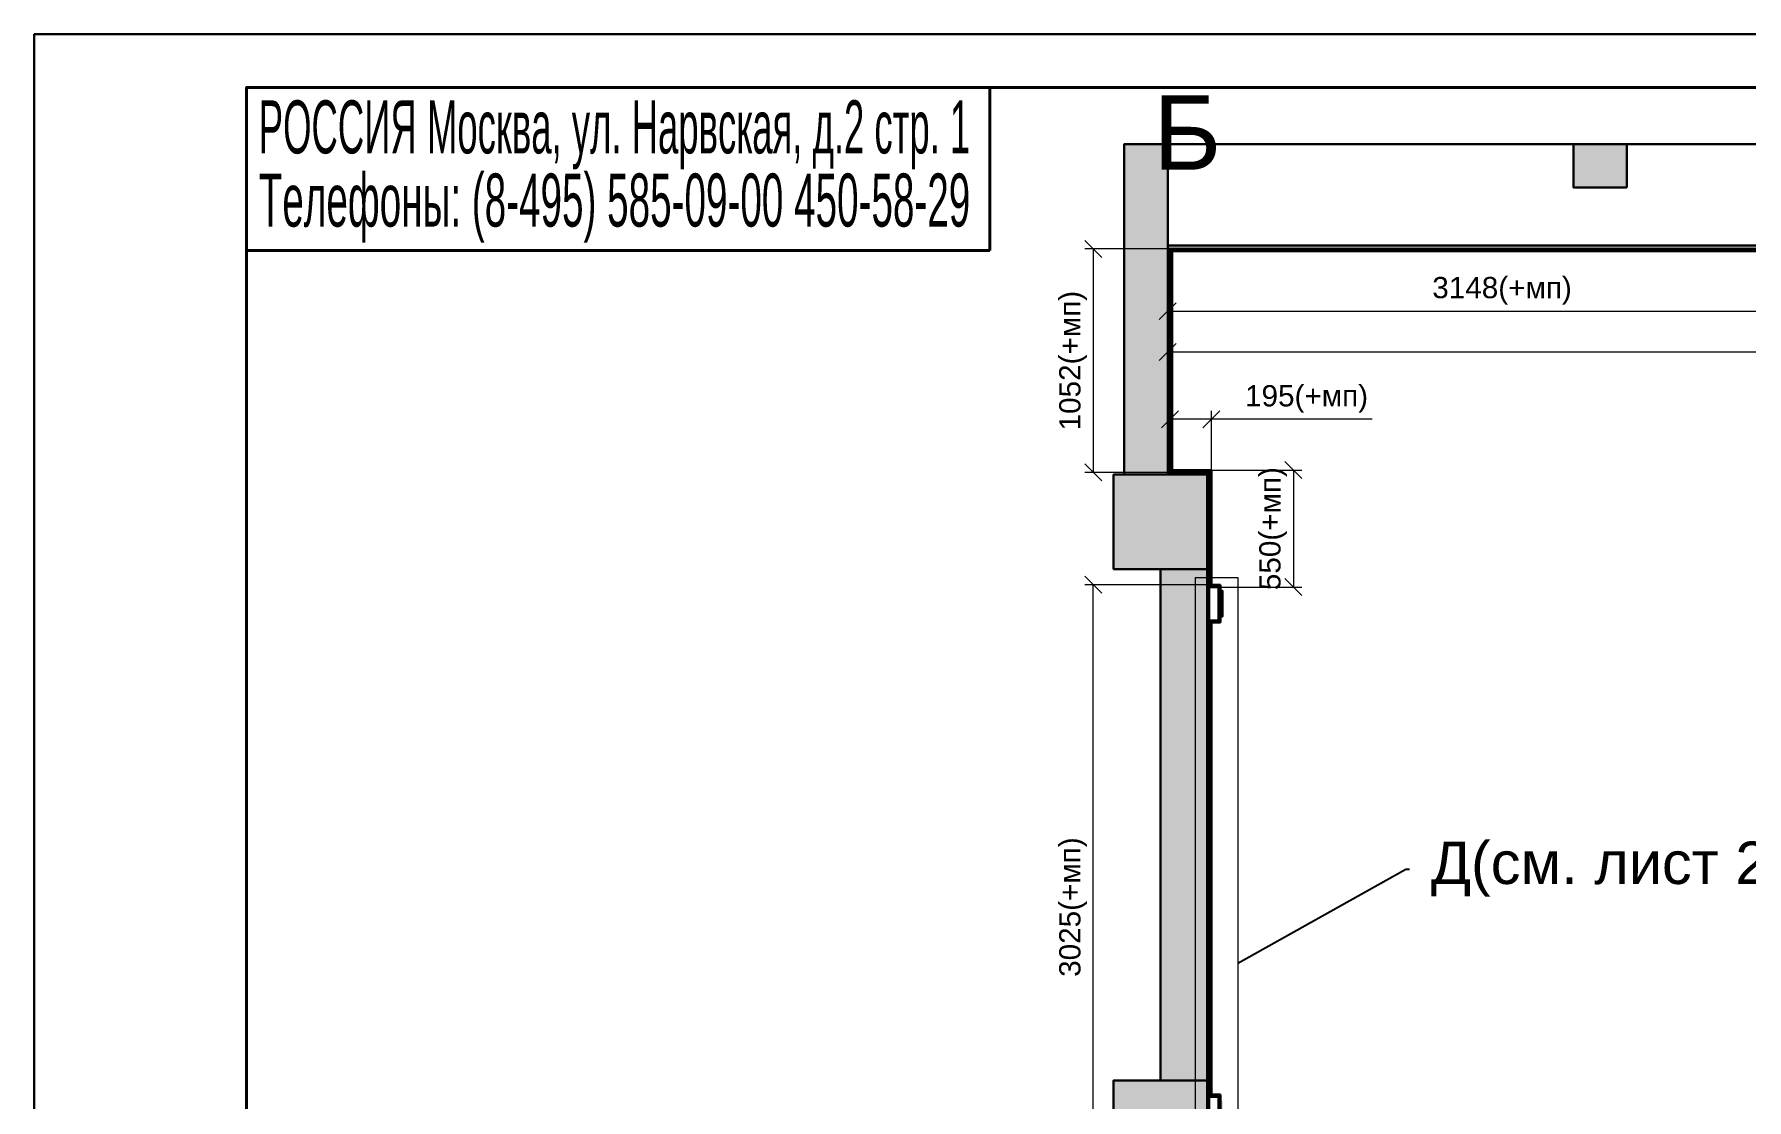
# Paper-space layout 'план по карнизу' of a CAD drawing. Header units: millimetres. Extents: x -88 to 2067, y 101 to 384.
# Drawn here: x -88 to 73.3, y 284 to 384.3 of the extents above; entities that cross this region are included whole.
import ezdxf
from ezdxf import colors
from ezdxf.entities.mleader import LeaderData, LeaderLine
from ezdxf.enums import TextEntityAlignment as Align
from ezdxf.math import Vec2, Vec3

# ---------------------------------------------------------------- set-up
doc = ezdxf.new("R2010")
doc.units = ezdxf.units.MM
doc.layers.get('DEFPOINTS').update_dxf_attribs({"color": 106, "lineweight": 5})
for name, color, linetype, lineweight in [('A-Sect', 73, 'Continuous', 25), ('pechatnaya_ramka', 2, 'Continuous', 30), ('Линии Размерные и Текст', 1, 'Continuous', 5), ('толстая', 7, 'Continuous', 30), ('ШТАМП', 7, 'Continuous', 30)]:
    doc.layers.add(name, color=color, linetype=linetype, lineweight=lineweight)
doc.styles.get("Standard").update_dxf_attribs({"font": 'arial.ttf'})
doc.dimstyles.get("Standard").update_dxf_attribs({"dimscale": 0, "dimtxt": 2.5, "dimasz": 2, "dimexe": 1, "dimexo": 0, "dimgap": 0.75, "dimtad": 1, "dimdsep": 46, "dimtxsty": 'Standard', "dimblk": 'OBLIQUE', "dimcen": 1.5, "dimclrd": 256, "dimclre": 256, "dimclrt": 7, "dimazin": 0, "dimtfac": 1, "dimtmove": 1, "dimatfit": 3, "dimfxl": 1, "dimtolj": 1, "dimtzin": 0, "dimlwd": 5, "dimlwe": 5, "dimarcsym": 0})
doc.dimstyles.new('STANDARD 50', dxfattribs={"dimscale": 0.8, "dimtxt": 2.5, "dimasz": 2, "dimexe": 1, "dimexo": 0, "dimgap": 0.75, "dimtad": 1, "dimdec": 0, "dimlfac": 50, "dimdsep": 46, "dimtxsty": 'Standard', "dimblk": 'OBLIQUE', "dimcen": 1.5, "dimclrd": 256, "dimclre": 256, "dimclrt": 7, "dimazin": 0, "dimtfac": 1, "dimtdec": 0, "dimtmove": 1, "dimatfit": 3, "dimfxl": 1, "dimtolj": 1, "dimtzin": 0, "dimlwd": 5, "dimlwe": 5, "dimarcsym": 0})

# ---------------------------------------------------------------- blocks, each defined once
blk = doc.blocks.new('_OBLIQUE')
at = {"color": 0, "linetype": 'ByBlock'}
blk.add_line((-0.5, -0.5), (0.5, 0.5), dxfattribs=at)
blk = doc.blocks.new('*D27')
at = {"layer": 'DEFPOINTS', "color": 0, "transparency": 16777216}
for p in [(11.73, 332.5), (22.85, 332.5), (22.64, 271.99)]:
    blk.add_point(p, dxfattribs=at)
at = {"layer": 'Линии Размерные и Текст', "lineweight": 5, "transparency": 16777216}
for p, q in [((22.85, 332.5), (10.93, 332.5)), ((11.73, 271.99), (11.73, 332.5)), ((22.64, 271.99), (10.93, 271.99))]:
    blk.add_line(p, q, dxfattribs=at)
at = {"layer": 'Линии Размерные и Текст', "lineweight": 5, "transparency": 16777216, "xscale": 1.6, "yscale": 1.6, "zscale": 1.6}
for p, rotation in [((11.73, 332.5), 90), ((11.73, 271.99), 270)]:
    blk.add_blockref('_OBLIQUE', p, dxfattribs=dict(at, rotation=rotation))
at = {"layer": 'Линии Размерные и Текст', "color": 7, "transparency": 16777216, "insert": (9.82, 302.15), "char_height": 2, "attachment_point": 5, "rotation": 90}
blk.add_mtext('\\A1;3025(+мп)', dxfattribs=at)
blk = doc.blocks.new('*D28')
at = {"layer": 'DEFPOINTS', "color": 0, "transparency": 16777216}
for p in [(18.74, 364.65), (270.56, 364.65), (18.74, 354.42)]:
    blk.add_point(p, dxfattribs=at)
at = {"layer": 'Линии Размерные и Текст', "lineweight": 5, "transparency": 16777216}
for p, q in [((18.74, 364.65), (18.74, 353.62)), ((270.56, 364.65), (270.56, 353.62)), ((270.56, 354.42), (18.74, 354.42))]:
    blk.add_line(p, q, dxfattribs=at)
at = {"layer": 'Линии Размерные и Текст', "lineweight": 5, "transparency": 16777216, "xscale": 1.6, "yscale": 1.6, "zscale": 1.6, "rotation": 180}
blk.add_blockref('_OBLIQUE', (18.74, 354.42), dxfattribs=at)
at = {"layer": 'Линии Размерные и Текст', "lineweight": 5, "transparency": 16777216, "xscale": 1.6, "yscale": 1.6, "zscale": 1.6}
blk.add_blockref('_OBLIQUE', (270.56, 354.42), dxfattribs=at)
at = {"layer": 'Линии Размерные и Текст', "color": 7, "transparency": 16777216, "insert": (144.65, 356.33), "char_height": 2, "attachment_point": 5}
blk.add_mtext('\\A1;12591(+мп)', dxfattribs=at)
blk = doc.blocks.new('*D31')
at = {"layer": 'DEFPOINTS', "color": 0, "transparency": 16777216}
for p in [(18.74, 364.65), (81.7, 364.65), (81.7, 358.27)]:
    blk.add_point(p, dxfattribs=at)
at = {"layer": 'Линии Размерные и Текст', "lineweight": 5, "transparency": 16777216}
for p, q in [((18.74, 364.65), (18.74, 357.47)), ((81.7, 364.65), (81.7, 357.47)), ((18.74, 358.27), (81.7, 358.27))]:
    blk.add_line(p, q, dxfattribs=at)
at = {"layer": 'Линии Размерные и Текст', "lineweight": 5, "transparency": 16777216, "xscale": 1.6, "yscale": 1.6, "zscale": 1.6, "rotation": 180}
blk.add_blockref('_OBLIQUE', (18.74, 358.27), dxfattribs=at)
at = {"layer": 'Линии Размерные и Текст', "lineweight": 5, "transparency": 16777216, "xscale": 1.6, "yscale": 1.6, "zscale": 1.6}
blk.add_blockref('_OBLIQUE', (81.7, 358.27), dxfattribs=at)
at = {"layer": 'Линии Размерные и Текст', "color": 7, "transparency": 16777216, "insert": (50.22, 360.19), "char_height": 2, "attachment_point": 5}
blk.add_mtext('\\A1;3148(+мп)', dxfattribs=at)
blk = doc.blocks.new('*U33')
at = {"layer": 'Линии Размерные и Текст'}
h = blk.add_hatch(color=190, dxfattribs=at)
h.dxf.hatch_style = 1
h.paths.add_polyline_path([(2311.2, -265), (2311.2, -705), (2756.2, -705), (2756.2, -265)])
h.paths.add_polyline_path([(755.2, -450), (755.2, -655), (2311.2, -655), (2311.2, -450)])
h.paths.add_polyline_path([(755.2, 1711), (755.2, 1461), (960.2, 1461), (960.2, 1711)])
h.paths.add_polyline_path([(755.2, 3834), (755.2, 3589), (960.2, 3589), (960.2, 3834)])
h.paths.add_polyline_path([(755.2, 5966), (755.2, 5731), (960.2, 5731), (960.2, 5966)])
h = blk.add_hatch(color=190, dxfattribs=at)
h.dxf.hatch_style = 1
h.paths.add_polyline_path([(1233.2, 2697.7), (1233.2, -450), (1239.2, -450), (1239.2, -450), (1249.2, -450), (1249.2, 2697.7)])
h = blk.add_hatch(color=190, dxfattribs=at)
h.dxf.hatch_style = 1
h.paths.add_polyline_path([(1249.2, 2697.7), (1249.2, -440), (1249.2, -440), (1259.6, -429.6), (1259.6, 2697.7)])
h = blk.add_hatch(color=190, dxfattribs=at)
h.dxf.hatch_style = 1
h.paths.add_polyline_path([(2998.2, -211.4), (2998.2, -255), (3008.5, -244.6), (3008.5, -201)])
h.paths.add_polyline_path([(2830.5, -201), (2840.9, -211.4), (2998.2, -211.4), (3008.5, -201)])
h.paths.add_polyline_path([(2859.5, -192), (2859.5, -201), (2979.5, -201), (2979.5, -192)])
h.paths.add_polyline_path([(2830.5, -201), (2830.5, -244.6), (2840.9, -255), (2841, -255), (2841, -211.4)])
h = blk.add_hatch(color=190, dxfattribs=at)
h.dxf.hatch_style = 1
h.paths.add_polyline_path([(5408.5, -244.6), (5398.2, -255), (5855.8, -255), (5845.4, -244.6), (5845.4, -244.6)])
h.paths.add_polyline_path([(5398.2, -211.4), (5398.2, -255), (5408.5, -244.6), (5408.5, -201)])
h.paths.add_polyline_path([(5230.5, -201), (5240.9, -211.4), (5398.2, -211.4), (5408.5, -201)])
h.paths.add_polyline_path([(5259.5, -192), (5259.5, -201), (5379.5, -201), (5379.5, -192)])
h.paths.add_polyline_path([(5230.5, -201), (5230.5, -244.6), (5240.9, -255), (5241, -255), (5241, -211.4)])
h = blk.add_hatch(color=190, dxfattribs=at)
h.dxf.hatch_style = 1
h.paths.add_polyline_path([(2290.7, -244.6), (2301.1, -255), (2840.9, -255), (2830.6, -244.6)])
h.paths.add_polyline_path([(2290.7, -244.6), (2290.7, -429.6), (2301.1, -440), (2301.1, -255)])
h = blk.add_hatch(color=190, dxfattribs=at)
h.dxf.hatch_style = 1
h.paths.add_polyline_path([(2756.2, -265), (2756.2, -485), (5164.2, -485), (5164.2, -265)])
h = blk.add_hatch(color=190, dxfattribs=at)
h.dxf.hatch_style = 1
h.paths.add_polyline_path([(2756.2, -265), (2756.2, -485), (5164.2, -485), (5164.2, -265)])
h = blk.add_hatch(color=190, dxfattribs=at)
h.dxf.hatch_style = 1
h.paths.add_polyline_path([(3008.5, -244.6), (2998.2, -255), (5240.9, -255), (5230.5, -244.6)])
h = blk.add_hatch(color=190, dxfattribs=at)
h.dxf.hatch_style = 1
h.paths.add_polyline_path([(5164.2, -265), (5164.2, -705), (5599.2, -705), (5599.2, -265), (5398.1, -265)])
h = blk.add_hatch(color=190, dxfattribs=at)
h.dxf.hatch_style = 1
h.paths.add_polyline_path([(1259.6, -429.6), (1249.2, -440), (2301.1, -440), (2290.7, -429.6)])
at = {"layer": 'толстая'}
for p, q in [((755.2, -450), (755.2, 12141)), ((1233.2, -450), (1233.2, 12141)), ((1249.2, -450), (1249.2, 12141)), ((1259.6, 12120.6), (1259.6, -429.6)), ((3008.5, -201), (2830.5, -201)), ((2840.9, -211.4), (2998.2, -211.4)), ((2998.1, -225.6), (2998.1, -255)), ((3008.5, -201), (2998.2, -211.4)), ((5230.5, -244.6), (5230.5, -201)), ((5230.5, -201), (5408.5, -201)), ((5240.9, -211.4), (5398.2, -211.4)), ((2301.1, -255), (5861.9, -255)), ((2301.1, -255), (2301.1, -440)), ((2311.1, -265), (2851, -265)), ((2311.2, -265), (2311.1, -265)), ((2311.1, -265), (2311.1, -450)), ((2851, -265), (2311.2, -265)), ((2851, -265), (2851, -265)), ((5240.9, -255), (5230.5, -244.6)), ((2311.2, -450), (755.2, -450)), ((1239.2, -450), (1239.2, -450)), ((1259.6, -429.6), (1249.2, -440)), ((2301.1, -440), (1249.2, -440)), ((2311.1, -450), (2311.2, -450))]:
    blk.add_line(p, q, dxfattribs=at)
for points in [[(1233.2, 12141), (1233.2, -450), (755.2, -450), (755.2, 12141)], [(960.2, 1711), (960.2, 1461), (755.2, 1461), (755.2, 1711)], [(2850.9, -265), (2850.9, -265)], [(5251, -265), (5250.9, -265), (2988.2, -265), (2988.1, -265)]]:
    blk.add_lwpolyline(points, close=True, dxfattribs=at)
for points in [[(1233.2, -450), (1233.2, 12141)], [(1259.6, -429.6), (1259.6, 12120.6)], [(2840.9, -255), (2830.5, -244.6), (2830.5, -201)], [(2841, -211.4), (2830.5, -201)], [(2841, -255), (2841, -211.4)], [(2859.5, -192), (2859.5, -192)], [(2859.5, -201), (2859.5, -192), (2979.5, -192), (2979.5, -201)], [(2979.5, -192), (2979.5, -192)], [(2998.2, -255), (3008.5, -244.6), (3008.5, -201)], [(2998.2, -255), (2998.2, -211.4)], [(5241, -211.4), (5230.5, -201)], [(5241, -255), (5241, -211.4)], [(2840.9, -255), (2830.6, -244.6), (2290.7, -244.6), (2311.1, -265), (2851, -265)], [(2290.7, -429.6), (2290.7, -244.6)], [(2311.1, -450), (2311.1, -265)], [(2311.2, -265), (2311.2, -705), (2756.2, -705), (2756.2, -265), (5164.2, -265), (5398.1, -265)], [(2851, -265), (2850.9, -265)], [(2851, -265), (2850.9, -265)], [(2851, -265), (2851, -265)], [(2988.1, -265), (2988.2, -265)], [(2988.1, -265), (2988.1, -265)], [(2988.2, -265), (2988.2, -265)], [(5250.9, -265), (2988.2, -265)], [(2998.2, -255), (3008.5, -244.6), (5230.5, -244.6), (5240.9, -255)], [(2998.6, -254.5), (2998.6, -254.5)], [(3002.5, -250.6), (3002.5, -250.6)], [(3002.6, -250.5), (3002.6, -250.5)], [(5164.2, -265), (5164.2, -705), (5599.2, -705), (5599.2, -265)], [(5250.9, -265), (5250.9, -265)], [(5251, -265), (5251, -265)], [(755.2, -450), (755.2, -655), (2311.2, -655)], [(1249.2, -440), (1259.6, -429.6), (2290.7, -429.6), (2311.1, -450), (1239.2, -450), (1239.2, -450)], [(2756.2, -485), (5164.2, -485)]]:
    blk.add_lwpolyline(points, dxfattribs=at)
blk = doc.blocks.new('_None')
blk = doc.blocks.new('*D76')
at = {"layer": 'DEFPOINTS', "color": 0, "transparency": 16777216}
for p in [(22.85, 343.3), (22.64, 332.29), (30.57, 332.29)]:
    blk.add_point(p, dxfattribs=at)
at = {"layer": 'Линии Размерные и Текст', "lineweight": 5, "transparency": 16777216}
for p, q in [((22.85, 343.3), (31.37, 343.3)), ((30.57, 343.3), (30.57, 332.29)), ((22.64, 332.29), (31.37, 332.29))]:
    blk.add_line(p, q, dxfattribs=at)
at = {"layer": 'Линии Размерные и Текст', "lineweight": 5, "transparency": 16777216, "xscale": 1.6, "yscale": 1.6, "zscale": 1.6}
for p, rotation in [((30.57, 343.3), 90), ((30.57, 332.29), 270)]:
    blk.add_blockref('_OBLIQUE', p, dxfattribs=dict(at, rotation=rotation))
at = {"layer": 'Линии Размерные и Текст', "color": 7, "transparency": 16777216, "insert": (28.66, 337.79), "char_height": 2, "attachment_point": 5, "rotation": 90}
blk.add_mtext('\\A1;550(+мп)', dxfattribs=at)
blk = doc.blocks.new('*D77')
at = {"layer": 'DEFPOINTS', "color": 0, "transparency": 16777216}
for p in [(18.95, 348.09), (18.95, 343.09), (22.85, 343.3)]:
    blk.add_point(p, dxfattribs=at)
at = {"layer": 'Линии Размерные и Текст', "lineweight": 5, "transparency": 16777216}
for p, q in [((18.95, 343.09), (18.95, 348.89)), ((22.85, 343.3), (22.85, 348.89)), ((22.85, 348.09), (18.95, 348.09)), ((38, 348.09), (22.85, 348.09))]:
    blk.add_line(p, q, dxfattribs=at)
at = {"layer": 'Линии Размерные и Текст', "lineweight": 5, "transparency": 16777216, "xscale": 1.6, "yscale": 1.6, "zscale": 1.6, "rotation": 180}
blk.add_blockref('_OBLIQUE', (18.95, 348.09), dxfattribs=at)
at = {"layer": 'Линии Размерные и Текст', "lineweight": 5, "transparency": 16777216, "xscale": 1.6, "yscale": 1.6, "zscale": 1.6}
blk.add_blockref('_OBLIQUE', (22.85, 348.09), dxfattribs=at)
at = {"layer": 'Линии Размерные и Текст', "color": 7, "transparency": 16777216, "insert": (31.81, 350), "char_height": 2, "attachment_point": 5}
blk.add_mtext('\\A1;195(+мп)', dxfattribs=at)
blk = doc.blocks.new('*D78')
at = {"layer": 'DEFPOINTS', "color": 0, "transparency": 16777216}
for p in [(18.94, 364.13), (11.73, 343.09), (18.94, 343.09)]:
    blk.add_point(p, dxfattribs=at)
at = {"layer": 'Линии Размерные и Текст', "lineweight": 5, "transparency": 16777216}
for p, q in [((18.94, 364.13), (10.93, 364.13)), ((11.73, 364.13), (11.73, 343.09)), ((18.94, 343.09), (10.93, 343.09))]:
    blk.add_line(p, q, dxfattribs=at)
at = {"layer": 'Линии Размерные и Текст', "lineweight": 5, "transparency": 16777216, "xscale": 1.6, "yscale": 1.6, "zscale": 1.6}
for p, rotation in [((11.73, 364.13), 90), ((11.73, 343.09), 270)]:
    blk.add_blockref('_OBLIQUE', p, dxfattribs=dict(at, rotation=rotation))
at = {"layer": 'Линии Размерные и Текст', "color": 7, "transparency": 16777216, "insert": (9.82, 353.61), "char_height": 2, "attachment_point": 5, "rotation": 90}
blk.add_mtext('\\A1;1052(+мп)', dxfattribs=at)

psp = doc.layouts.new('план по карнизу')

# ---------------------------------------------------------------- linework, layer by layer
at = {"layer": 'pechatnaya_ramka'}
psp.add_lwpolyline([(-88.0012, 384.3485), (321.9334, 384.3485), (321.9334, 100.9984), (-88.0012, 100.9984)], close=True, dxfattribs=at)
at = {"layer": 'Линии Размерные и Текст'}
psp.add_lwpolyline([(21.3508, 333.1959), (25.3239, 333.1959), (25.3239, 270.2523), (21.3508, 270.2523)], close=True, dxfattribs=at)
at = {"layer": 'ШТАМП', "lineweight": 40}
for p, q in [((1.9988, 363.9973), (1.9988, 379.3485)), ((-68.0012, 363.9973), (1.9988, 363.9973))]:
    psp.add_line(p, q, dxfattribs=at)
at = {"layer": 'ШТАМП'}
psp.add_lwpolyline([(-88.0012, 100.9984), (321.9334, 100.9984), (321.9334, 384.3485), (-88.0012, 384.3485)], close=True, dxfattribs=at)
at = {"layer": 'ШТАМП', "lineweight": 40}
psp.add_lwpolyline([(-68.0012, 105.9984), (316.9334, 105.9984), (316.9334, 379.3485), (-68.0012, 379.3485)], close=True, dxfattribs=at)

# ---------------------------------------------------------------- block references
at = {"layer": 'A-Sect', "color": 73, "linetype": 'Continuous', "lineweight": 25, "xscale": 0.02, "yscale": 0.02, "zscale": 0.02, "rotation": 270}
psp.add_blockref('*U33', (27.7416, 389.1105), dxfattribs=at)

# ---------------------------------------------------------------- texts
at = {"layer": 'Линии Размерные и Текст'}
psp.add_text('Б', height=7, dxfattribs=at).set_placement((17.3679, 371.5914))
at = {"layer": 'ШТАМП', "lineweight": -3}
for s, width, p, p2 in [('РОССИЯ Москва, ул. Нарвская, д.2 стр. 1', 0.492056, (-66.8595, 373.1231), (0.1436, 373.1231)), ('Телефоны: (8-495) 585-09-00 450-58-29', 0.521055, (-66.8595, 366.2329), (0.1436, 366.2329))]:
    psp.add_text(s, height=5, dxfattribs=dict(at, width=width)).set_placement(p, p2, align=Align.FIT)

# ---------------------------------------------------------------- dimensions: what is measured, and where the dimension line sits
at = {"layer": 'Линии Размерные и Текст'}
for base, p1, p2, angle, picture, middle in [((11.7276, 343.0881), (18.9425, 364.1256), (18.9425, 343.0881), 90, '*D78', (9.8166, 353.6068)), ((81.6966, 358.274), (18.7416, 364.6464), (81.6966, 364.6464), 180, '*D31', (50.2191, 360.185))]:
    dim = psp.add_linear_dim(base=base, p1=p1, p2=p2, angle=angle, text='<>(+мп)', dimstyle='STANDARD 50', override={"dimpost": ''}, dxfattribs=at)
    dim.commit()
    dim.dimension.update_dxf_attribs({"geometry": picture, "text_midpoint": middle})
dim = psp.add_linear_dim(base=(18.7416, 354.421), p1=(270.5616, 364.6464), p2=(18.7416, 364.6464), text='<>(+мп)', dimstyle='STANDARD 50', override={"dimpost": ''}, dxfattribs=at)
dim.commit()
dim.dimension.update_dxf_attribs({"geometry": '*D28', "text_midpoint": (144.6516, 356.332)})
dim = psp.add_linear_dim(base=(18.9462, 348.0899), p1=(22.8501, 343.2958), p2=(18.9462, 343.0918), text='<>(+мп)', dimstyle='STANDARD 50', override={"dimpost": ''}, dxfattribs=at)
dim.commit()
dim.dimension.update_dxf_attribs({"geometry": '*D77', "text_midpoint": (31.8066, 349.7171), "dimtype": 160})
for base, p1, p2, angle, dimstyle, override, picture, middle in [((30.5704, 332.291), (22.8501, 343.2958), (22.6425, 332.291), 90, 'STANDARD 50', {"dimpost": ''}, '*D76', (30.5704, 337.7934)), ((11.7276, 332.4996), (22.6425, 271.994), (22.8504, 332.4996), 270, 'Standard', {"dimscale": 0.8, "dimdec": 0, "dimlfac": 50, "dimpost": '<>', "dimtmove": 1}, '*D27', (11.7276, 302.1465))]:
    dim = psp.add_linear_dim(base=base, p1=p1, p2=p2, angle=angle, text='<>(+мп)', dimstyle=dimstyle, override=override, dxfattribs=at)
    dim.commit()
    dim.dimension.update_dxf_attribs({"geometry": picture, "text_midpoint": middle, "dimtype": 160})

# ---------------------------------------------------------------- leaders
ml = psp.add_multileader_mtext('Standard', dxfattribs=at)
ml.set_content('Д(см. лист 2)', color=256)
ml.set_leader_properties()
ml.set_arrow_properties(name='NONE')
ml.build(insert=Vec2(0, 0))
ml.multileader.update_dxf_attribs({"text_right_attachment_type": 6, "dogleg_length": 0.36})
ctx = ml.context
ctx.base_point, ctx.plane_origin = Vec3(41.5132, 305.7342), Vec3(52.184, 286.4238)
ctx.right_attachment = 6
notes = []
notes.append((ctx, [(1, (1, 1, 0), (41.1532, 305.7342), (1, 0), 0.36, [(3, [(25.3239, 296.8804)], 0, [])])]))
ctx.mtext.insert, ctx.mtext.flow_direction = Vec3(43.5132, 308.3222), 5
for ctx, leaders in notes:
    for number, flags, end, landing, length, lines in leaders:
        leader = LeaderData()
        leader.index, (leader.has_last_leader_line, leader.has_dogleg_vector, leader.attachment_direction) = number, flags
        leader.last_leader_point, leader.dogleg_vector, leader.dogleg_length = Vec3(end), Vec3(landing), length
        for number, points, colour, breaks in lines:
            line = LeaderLine()
            line.index, line.vertices, line.color, line.breaks = number, Vec3.list(points), colors.encode_raw_color(colour), breaks
            leader.lines.append(line)
        ctx.leaders.append(leader)

doc.saveas('drawing.dxf')
